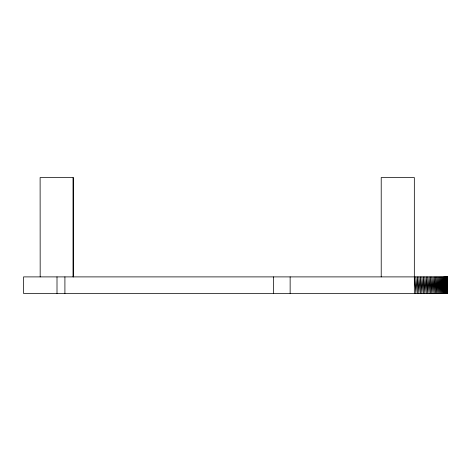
<?xml version="1.0" encoding="UTF-8"?>
<svg xmlns="http://www.w3.org/2000/svg" width="471" height="471" viewBox="0 0 471 471"><rect width="100%" height="100%" fill="white"/><g stroke="black" fill="none" stroke-linecap="round" stroke-linejoin="round"><path stroke-width="0.71" d="M447.45 276.895L23.55 276.895L23.55 293.457L447.45 293.457L447.45 276.895L447.45 293.457L447.309 276.895L447.132 293.457L446.885 276.895L446.885 293.457L446.573 276.895L446.573 293.457L446.184 276.895L446.184 293.457L445.731 276.895L445.731 293.457L445.213 276.895L445.213 293.457L444.63 276.895L444.63 293.457L443.976 276.895L443.976 293.457L443.264 276.895L443.264 293.457L442.487 276.895L442.487 293.457L441.657 276.895L441.657 293.457L440.762 276.895L440.762 293.457L439.814 276.895L439.814 293.457L438.807 276.895L438.807 293.457L437.747 276.895L437.747 293.457L436.646 276.895L436.646 293.457L435.492 276.895L435.492 293.457L434.291 276.895L434.291 293.457L433.049 276.895L433.049 293.457L431.766 276.895L431.766 293.457L430.447 276.895L430.447 293.457L429.093 276.895L429.093 293.457L427.709 276.895L427.709 293.457L426.296 276.895L426.296 293.457L424.86 276.895L424.86 293.457L423.394 276.895L423.394 293.457L421.916 276.895L421.916 293.457L420.42 276.895L420.42 293.457L418.907 276.895L418.907 293.457L417.388 276.895L417.388 293.457L415.864 276.895L415.864 293.457L414.333 276.895M414.333 293.457L414.333 177.543L381.216 177.543L381.222 276.895M290.142 276.895L290.142 293.457M273.586 276.895L273.586 293.457M73.217 276.895L73.217 177.543L40.117 177.543L40.176 276.895M73.158 177.543L73.158 276.895M64.91 276.895L64.91 293.457M57.003 276.895L57.003 293.457"/></g></svg>
